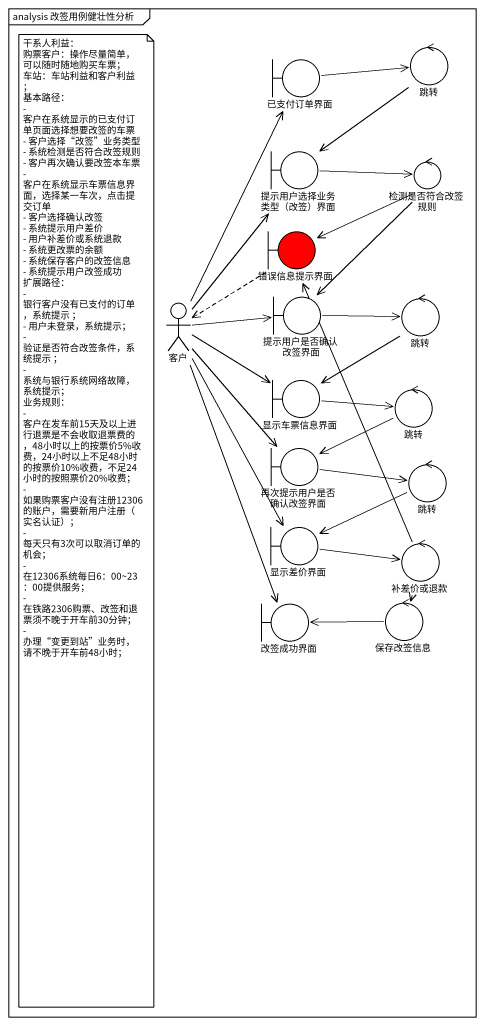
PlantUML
@startuml
mainframe analysis 改签用例健壮性分析
boundary 已支付订单界面
control 跳转
boundary "提示用户选择业务类型（改签）界面" as 提示用户选择业务类型_改签_界面
control 检测是否符合改签规则
boundary 错误信息提示界面 #FF0000
actor 客户
boundary 提示用户是否确认改签界面
control "跳转" as 跳转_2
boundary 显示车票信息界面
control "跳转" as 跳转_3
boundary 再次提示用户是否确认改签界面
control "跳转" as 跳转_4
boundary 显示差价界面
control 补差价或退款
boundary 改签成功界面
control 保存改签信息
已支付订单界面 -right-> 跳转
跳转 --> 提示用户选择业务类型_改签_界面
提示用户选择业务类型_改签_界面 -right-> 检测是否符合改签规则
检测是否符合改签规则 -left-> 错误信息提示界面
检测是否符合改签规则 --> 提示用户是否确认改签界面
错误信息提示界面 ..> 客户
客户 -up-> 已支付订单界面
客户 -up-> 提示用户选择业务类型_改签_界面
客户 -right-> 提示用户是否确认改签界面
客户 -right-> 显示车票信息界面
客户 --> 再次提示用户是否确认改签界面
客户 --> 显示差价界面
客户 --> 改签成功界面
提示用户是否确认改签界面 -right-> 跳转_2
跳转_2 --> 显示车票信息界面
显示车票信息界面 -right-> 跳转_3
跳转_3 -left-> 再次提示用户是否确认改签界面
再次提示用户是否确认改签界面 -right-> 跳转_4
跳转_4 -left-> 显示差价界面
显示差价界面 -right-> 补差价或退款
补差价或退款 -up-> 错误信息提示界面
补差价或退款 --> 保存改签信息
保存改签信息 -left-> 改签成功界面
note as N1
  干系人利益：
  购票客户：操作尽量简单，可以随时随地购买车票；
  车站：车站利益和客户利益；
  基本路径：
  - 客户在系统显示的已支付订单页面选择想要改签的车票
  - 客户选择“改签”业务类型
  - 系统检测是否符合改签规则
  - 客户再次确认要改签本车票
  - 客户在系统显示车票信息界面，选择某一车次，点击提交订单
  - 客户选择确认改签
  - 系统提示用户差价
  - 用户补差价或系统退款
  - 系统更改票的余额
  - 系统保存客户的改签信息
  - 系统提示用户改签成功
  扩展路径：
  - 银行客户没有已支付的订单，系统提示 ；
  - 用户未登录，系统提示；
  - 验证是否符合改签条件，系统提示 ；
  - 系统与银行系统网络故障，系统提示；
  业务规则：
  - 客户在发车前15天及以上进行退票是不会收取退票费的，48小时以上的按票价5%收费，24小时以上不足48小时的按票价10%收费，不足24小时的按照票价20%收费；
  - 如果购票客户没有注册12306的账户，需要新用户注册（实名认证）；
  - 每天只有3次可以取消订单的机会；
  - 在12306系统每日6：00~23：00提供服务；
  - 在铁路2306购票、改签和退票须不晚于开车前30分钟；
  - 办理“变更到站”业务时，请不晚于开车前48小时；
end note
@enduml
